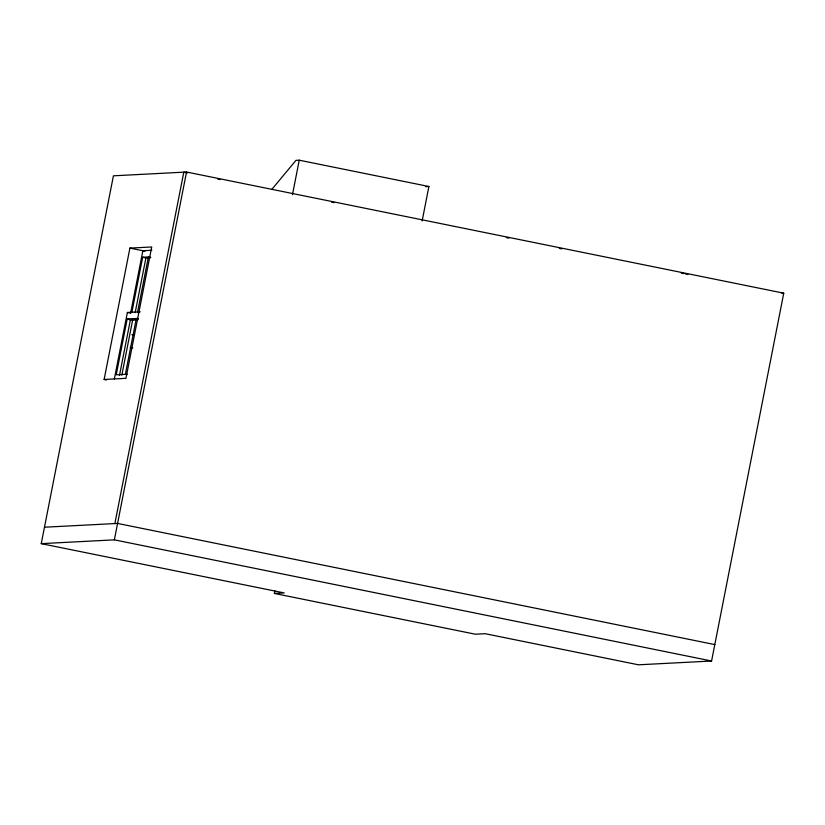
<?xml version="1.0" encoding="UTF-8"?>
<svg xmlns="http://www.w3.org/2000/svg" width="825" height="825" viewBox="0 0 825 825"><rect width="100%" height="100%" fill="white"/><g stroke="black" fill="none" stroke-linecap="round" stroke-linejoin="round"><path stroke-width="1.24" d="M274.395 593.443L284.213 592.928L41.25 543.644L113.417 175.818L186.532 172.023L783.75 293.184L711.583 661.011L638.467 664.806L485.172 633.703L475.355 634.208L274.395 593.443L274.89 590.917M104.125 379.469L129.907 248.098L151.718 246.974L125.947 378.335L104.125 379.469L106.621 379.974M114.345 378.933L127.38 312.479L140.219 311.809M138.229 318.409L127.184 318.986L116.232 374.818L127.277 374.241M130.567 313.428L142.869 250.728L151.852 250.264M119.47 375.478L130.433 319.646L127.184 318.986M131.959 311.84L142.673 257.245L150.037 256.864M121.822 375.179L132.722 319.595M135.197 312.489L145.912 257.905L150.82 257.647M125.307 374.571L135.97 320.255M137.455 312.675L148.356 257.101M114.861 523.576L183.8 172.167L187.595 172.93M41.25 543.644L114.366 539.849L186.532 172.023M292.473 194.679L299.238 160.194L428.897 186.502L422.132 220.987M271.745 189.482L295.969 160.37L299.238 160.194M425.618 186.667L428.897 186.502M129.339 319.698L138.322 319.234M137.713 320.09L130.422 319.914M781.935 293.277L783.75 293.184M44.467 527.216L117.583 523.432L714.811 644.593M217.666 179.035L220.182 179.551M331.526 202.135L334.053 202.651M506.364 237.61L508.891 238.116M559.319 248.346L561.835 248.861M681.275 273.096L683.801 273.601M685.389 273.931L687.916 274.436M129.907 248.098L145.025 251.171M142.673 257.245L145.912 257.905M127.38 312.479L130.628 313.129M131.887 334.641L134.392 335.156M130.237 347.418L132.743 347.923M114.366 539.849L711.583 661.011"/></g></svg>
